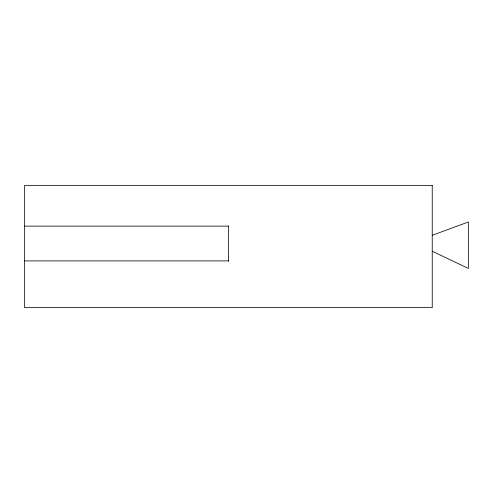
<?xml version="1.0" encoding="UTF-8"?>
<svg xmlns="http://www.w3.org/2000/svg" width="493" height="493" viewBox="0 0 493 493"><rect width="100%" height="100%" fill="white"/><g stroke="black" fill="none" stroke-linecap="round" stroke-linejoin="round"><path stroke-width="0.74" d="M432.238 235.284L468.35 222.004L468.35 268.426L432.238 251.239M24.65 226.121L228.444 226.121M24.65 260.896L228.444 260.896M228.444 225.973L228.444 261.407M432.238 185.362L24.65 185.362L24.65 307.638L432.238 307.638L432.238 185.362"/></g></svg>
